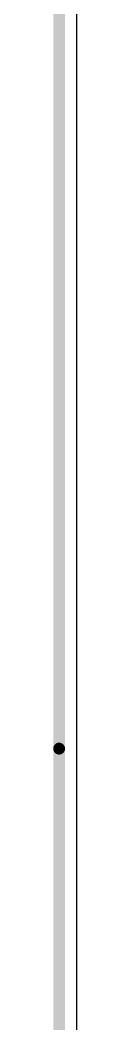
# Model space of a CAD drawing. Header units: inches. Extents: x 0 to 446, y -21 to 70.
# Drawn here: x -0.13 to 0.39, y 17.97 to 39.95 of the extents above; entities that cross this region are included whole.
import ezdxf

# ---------------------------------------------------------------- set-up
doc = ezdxf.new("R2010")
doc.units = ezdxf.units.IN
for name, color, linetype in [('Board Outline', 216, 'Continuous'), ('Fabrication', 76, 'Continuous'), ('Top Layer', 1, 'Continuous')]:
    doc.layers.add(name, color=color, linetype=linetype)

msp = doc.modelspace()

# ---------------------------------------------------------------- linework, layer by layer
at = {"layer": 'Board Outline'}
msp.add_lwpolyline([(0, 0, 0.254, 0.254, 0), (0, 48, 0.254, 0.254, 0)], format="xyseb", dxfattribs=at)
at = {"layer": 'Fabrication'}
msp.add_lwpolyline([(0, 0, 0.254, 0.254, 0), (0, 48, 0.254, 0.254, 0)], format="xyseb", dxfattribs=at)
for points in [[(0.003, 24, 0.254, 0.254, 1), (-0.003, 24, 0.254, 0.254, 1)], [(-0.067, 24, 0.127, 0.127, 1), (0.06, 24, 0.127, 0.127, 1)], [(-0.06, 24, 0.127, 0.127, 1), (0.067, 24, 0.127, 0.127, 1)]]:
    msp.add_lwpolyline(points, format="xyseb", close=True, dxfattribs=at)
at = {"layer": 'Top Layer'}
msp.add_line((0.388, 0.102), (0.388, 47.925), dxfattribs=at)

doc.saveas('drawing.dxf')
